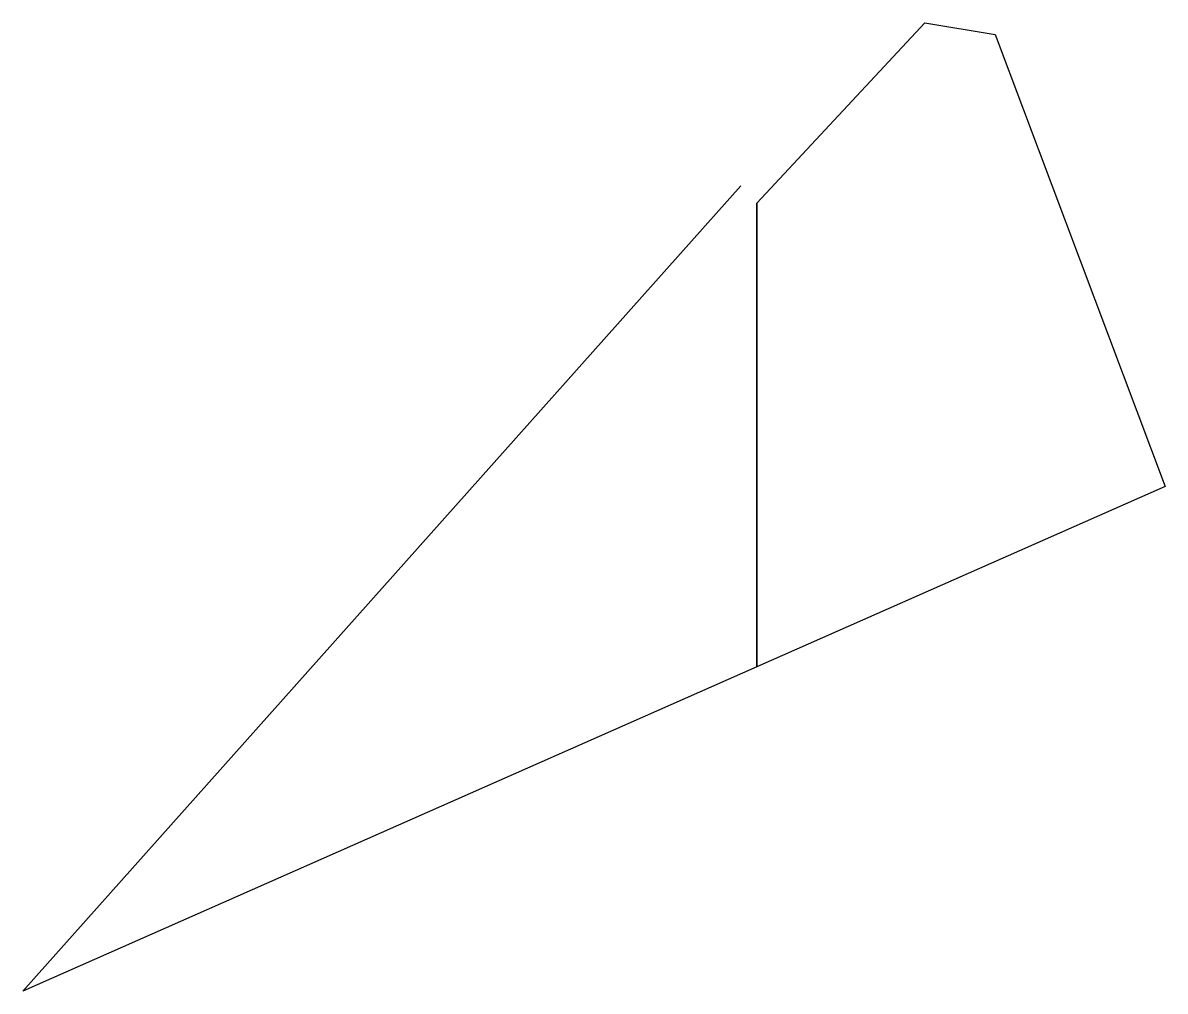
# Model space of a CAD drawing. Header units: feet. Extents: x 270782 to 270889, y 9939374 to 9939465.
import ezdxf

# ---------------------------------------------------------------- set-up
doc = ezdxf.new("R2010")
doc.units = ezdxf.units.FT
doc.header["$MEASUREMENT"] = 0
doc.layers.add('Lines', color=7, linetype='Continuous')

msp = doc.modelspace()

# ---------------------------------------------------------------- linework, layer by layer
at = {"layer": 'Lines'}
for p, q in [((270851.13, 9939448.17), (270866.9, 9939465.1)), ((270866.9, 9939465.1), (270873.51, 9939463.99)), ((270866.9, 9939465.1), (270873.51, 9939463.99)), ((270873.51, 9939463.99), (270889.49, 9939421.56)), ((270873.51, 9939463.99), (270889.49, 9939421.56)), ((270782.2, 9939374.18), (270849.63, 9939449.79)), ((270851.13, 9939448.17), (270851.13, 9939404.63)), ((270851.13, 9939404.63), (270851.13, 9939448.17)), ((270889.49, 9939421.56), (270851.13, 9939404.63)), ((270851.13, 9939404.63), (270782.2, 9939374.18))]:
    msp.add_line(p, q, dxfattribs=at)
msp.add_polyline3d([(270889.49, 9939421.56, 0), (270851.13, 9939404.63, 0), (270782.2, 9939374.18, 0)], dxfattribs=at)

doc.saveas('drawing.dxf')
